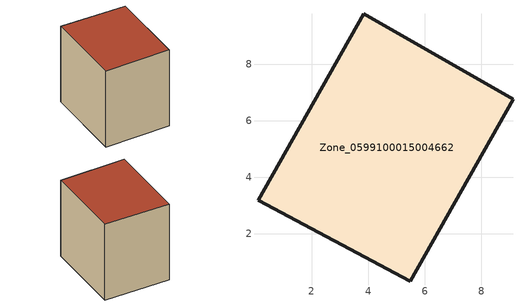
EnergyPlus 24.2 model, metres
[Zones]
Zone_0599100015004662
 floor ground (C_G): 3.84,9.78 9.12,6.77 5.48,0.33 0.1,3.19 z0.72
 wall outside (C_F): 9.12,6.77 3.84,9.78 0.1,3.19 5.48,0.33 9.12,6.77 z0.72:8.23
 roof outside (C_R): 0.1,3.19 5.48,0.33 9.12,6.77 3.84,9.78 z8.23
[BUILDING]
Pand.0599100015004662: North Axis=0; Terrain=City; Loads Convergence Tolerance Value=0.04; Temperature Convergence Tolerance Value=0.4; Solar Distribution=FullExterior; Maximum Number of Warmup Days=25; Minimum Number of Warmup Days=1
[Site:Location]
Rotterdam.The.Hague.AP_ZH_NLD Design_Conditions: Latitude=51.96; Longitude=4.45; Time Zone=1; Elevation=-4.5
[SITE:GROUNDTEMPERATURE:BUILDINGSURFACE]
18, 18, 18, 18, 18, 18, 18, 18, 18, 18, 18, 18
[MATERIAL] Thermal Absorptance=0.9; Solar Absorptance=0.7; Visible Absorptance=0.7
Name | Roughness | Thickness | Conductivity | Density | Specific Heat
G.TC.1946-1964 | MediumSmooth | 0.15 | 1 | 540 | 1210
F.TC.1946-1964 | Rough | 0.3 | 0.857143 | 1920 | 840
R.TC.1946-1964 | MediumRough | 0.2 | 0.235294 | 1500 | 1000
[CONSTRUCTION]
C_G: G.TC.1946-1964
C_F: F.TC.1946-1964
C_R: R.TC.1946-1964
[ZONE]
Zone_0599100015004662: Type=1; Multiplier=1; Ceiling Height=Autocalculate; Volume=Autocalculate; Floor Area=autocalculate; Part of Total Floor Area=Yes
[ZONEINFILTRATION:DESIGNFLOWRATE]
Infil_Zone_0599100015004662: Zone or ZoneList or Space or SpaceList=Zone_0599100015004662; Schedule=AlwaysOn; Design Flow Rate Calculation Method=Flow/Area; Flow Rate per Floor Area=0.003; Constant Term Coefficient=1; Temperature Term Coefficient=0; Velocity Term Coefficient=0; Velocity Squared Term Coefficient=0
[HVACTEMPLATE:ZONE:IDEALLOADSAIRSYSTEM]
Zone_0599100015004662: Maximum Heating Supply Air Temperature=50; Minimum Cooling Supply Air Temperature=13; Maximum Heating Supply Air Humidity Ratio=0.0156; Minimum Cooling Supply Air Humidity Ratio=0.0077; Heating Limit=NoLimit; Cooling Limit=NoLimit; Dehumidification Control Type=ConstantSensibleHeatRatio; Cooling Sensible Heat Ratio=0.7; Dehumidification Setpoint=60; Humidification Control Type=None; Humidification Setpoint=30; Outdoor Air Method=None; Outdoor Air Flow Rate per Person=0.00944; Outdoor Air Flow Rate per Zone Floor Area=0; Outdoor Air Flow Rate per Zone=0; Demand Controlled Ventilation Type=None; Outdoor Air Economizer Type=NoEconomizer; Heat Recovery Type=None; Sensible Heat Recovery Effectiveness=0.7; Latent Heat Recovery Effectiveness=0.65
[ZONECONTROL:THERMOSTAT]
ThermostatControl_Zone_0599100015004662: Zone or ZoneList=Zone_0599100015004662; Control Type Schedule=DualSetpointControlType; Control 1=Thermostat_Zone_0599100015004662; Temperature Difference Between Cutout And Setpoint=0
[THERMOSTATSETPOINT:DUALSETPOINT]
Thermostat_Zone_0599100015004662: Heating Setpoint Temperature Schedule=HeatingSetpoint_Zone_0599100015004662; Cooling Setpoint Temperature Schedule=CoolingSetpoint_Zone_0599100015004662
[SCHEDULE:COMPACT]
HeatingSetpoint_Zone_0599100015004662: Through: 12/31, For: AllDays, Until: 24:00, 21
CoolingSetpoint_Zone_0599100015004662: Through: 12/31, For: AllDays, Until: 24:00, 24
DualSetpointControlType: Through: 12/31, For: AllDays, Until: 24:00, 4
AlwaysOn: Through: 12/31, For: AllDays, Until: 24:00, 1
